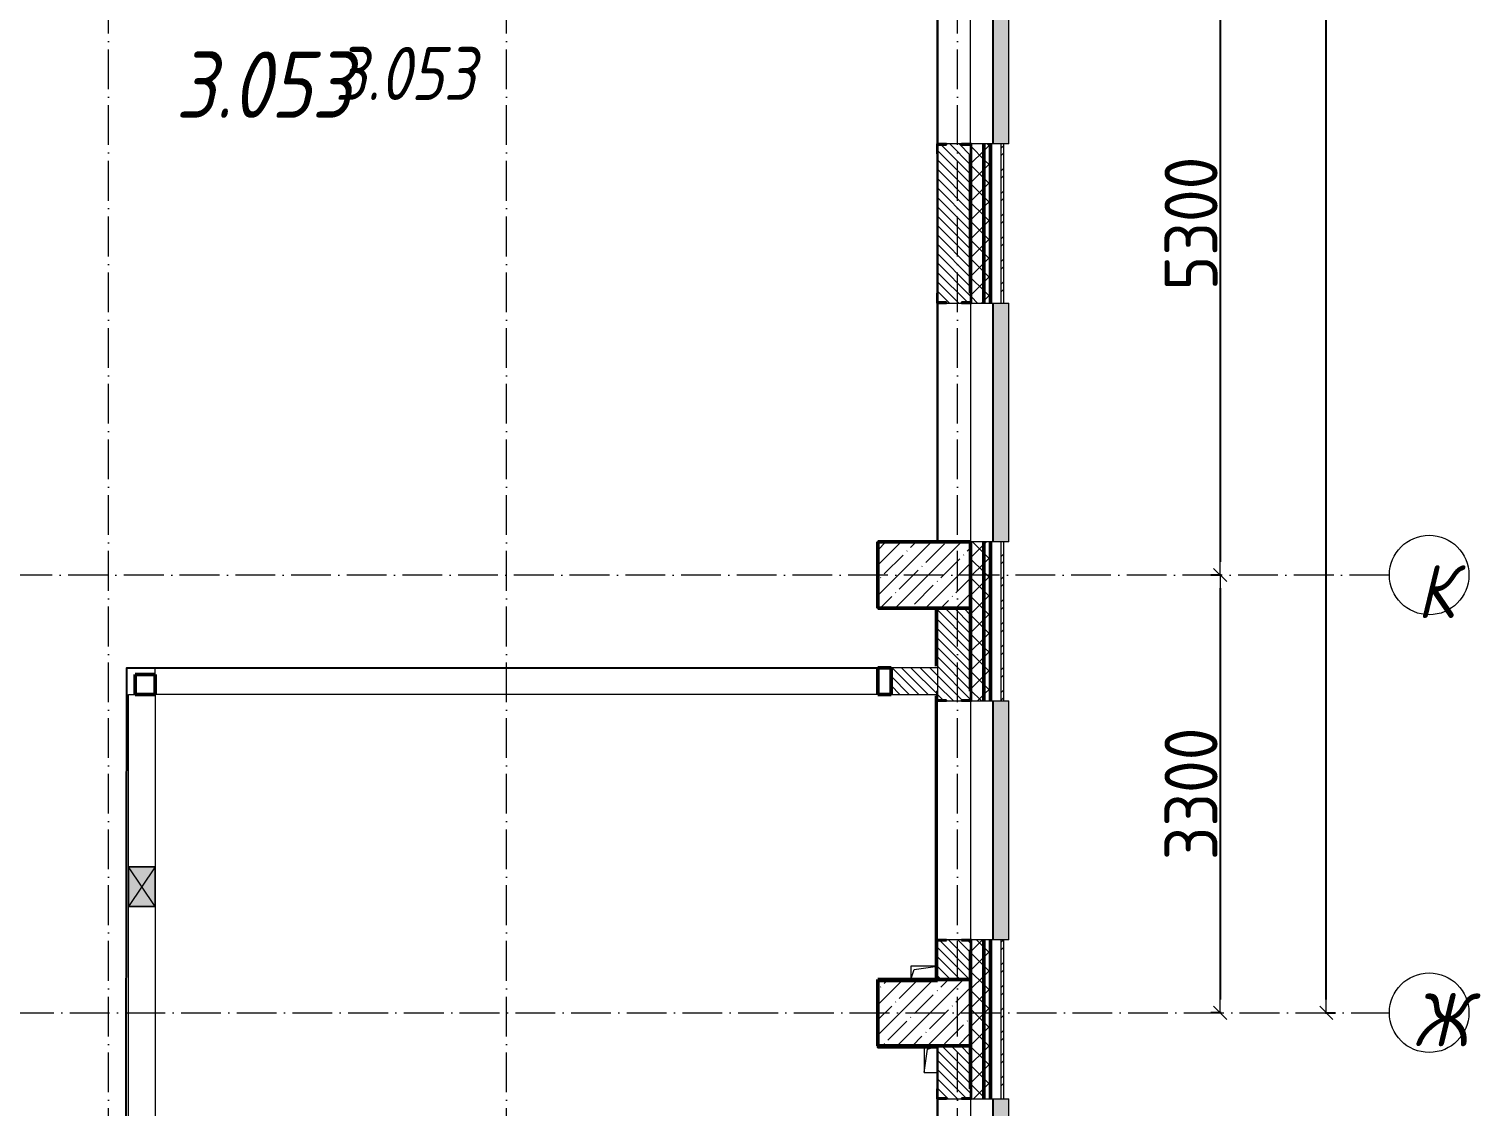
# Model space of a CAD drawing. Header units: millimetres. Extents: x -213536 to 1564669, y 70501 to 942238.
# Drawn here: x 709822 to 720770, y 299751 to 307879 of the extents above; entities that cross this region are included whole.
import ezdxf

# ---------------------------------------------------------------- set-up
doc = ezdxf.new("R2010")
doc.units = ezdxf.units.MM
doc.linetypes.add('50_200_ШТРИХ_1Т_ш5_п1_п1_', pattern=[700, 500, -100, 0, -100])
for name, color, linetype, lineweight in [('3) ЖБ 4м', 3, 'Continuous', 30), ('3.1) ЖБ окна 1.2 м', 102, 'Continuous', 30), ('A-____-____-DIMS', 7, 'Continuous', 9), ('A-DETL-GENF-OTLN', 7, 'Continuous', 9), ('A-GENM-____-MCUT', 7, 'Continuous', 25), ('A-GENM-____-OTLN', 7, 'Continuous', 9), ('A-GENM-____-OTLN-1', 7, 'Continuous', 25), ('A-GLAZ-____-OTLN', 7, 'Continuous', 9), ('A-WALL-____-MCUT-2', 7, 'Continuous', 50), ('A-WALL-____-MCUT-3', 7, 'Continuous', 9), ('A-WALL-____-OTLN', 7, 'Continuous', 9), ('A-WALL-____-PATT-1', 7, 'Continuous', 9), ('A-WALL-FNSH-MCUT-1', 7, 'Continuous', 9), ('I-WALL-____-OTLN', 7, 'Continuous', 9), ('S-COLS-____-MCUT', 7, 'Continuous', 50), ('S-COLS-____-OTLN', 7, 'Continuous', 9), ('S-GRID-____-IDEN', 7, 'Continuous', 9), ('S-GRID-____-OTLN-1', 7, '50_200_ШТРИХ_1Т_ш5_п1_п1_', 9), ('Марки помещений', 7, 'Continuous', 9)]:
    doc.layers.add(name, color=color, linetype=linetype, lineweight=lineweight)
doc.layers.add('A-GLAZ-____-OTLN-1', color=7, linetype='Continuous', lineweight=9, true_color=0xc0c0c0)
doc.styles.add('ISOCPEUR_I', font='isocpeui.ttf', dxfattribs={"width": 0.9, "height": 2.5})
doc.styles.add('ISOCPEUR_I_2', font='isocpeui.ttf', dxfattribs={"width": 0.85, "height": 2.3})
doc.styles.add('СПДС', font='isocpeur.ttf', dxfattribs={"width": 0.9})
doc.dimstyles.new('Размера А3', dxfattribs={"dimtxt": 200, "dimasz": 100, "dimexe": 70, "dimexo": 100, "dimgap": 20, "dimtad": 1, "dimdec": 0, "dimrnd": 10, "dimzin": 0, "dimdsep": 46, "dimtxsty": 'СПДС', "dimblk": 'ARROWHEAD_6', "dimcen": 1, "dimclrd": 256, "dimclre": 256, "dimclrt": 256, "dimazin": 0, "dimtfac": 1, "dimtdec": 0, "dimtmove": 2, "dimatfit": 3, "dimfxl": 1, "dimtolj": 1, "dimtzin": 0, "dimarcsym": 0})
pattern_1 = [(45, (693371.93, 286281.11), (-70.71068, 70.71068), []), (135, (693371.93, 286281.11), (-70.71068, -70.71068), [])]
pattern_2 = [(135, (693371.93, 286281.11), (-35.35534, -35.35534), [])]

# ---------------------------------------------------------------- blocks, each defined once
blk = doc.blocks.new('BSC_Колонна _Прямоугольная - 500х700-V125-АР1_План отверстий 3 этажа в осях 1-64_А-ГГ')
at = {"layer": 'S-COLS-____-OTLN'}
h = blk.add_hatch(dxfattribs=at)
h.set_pattern_fill('FP_148', color=256, style=0, pattern_type=2)
h.set_pattern_definition([(315, (-17481.04, 23200), (114.04925, 114.04925), []), (315, (-17481.04, 23085.95), (114.04925, 114.04925), [201.613, -40.323, 3.353, -36.97])])
h.paths.add_polyline_path([(-250, 350), (-250, -350), (250, -350), (250, 350)], flags=0)
at = {"layer": 'S-COLS-____-MCUT'}
for p, q in [((250, 350), (-250, 350)), ((-250, 350), (-250, -350)), ((250, -350), (250, 350)), ((-250, -350), (250, -350))]:
    blk.add_line(p, q, dxfattribs=at)
blk = doc.blocks.new('BSC_Колонна _Прямоугольная - 500х700-V130-АР1_План отверстий 3 этажа в осях 1-64_А-ГГ')
at = {"layer": 'S-COLS-____-OTLN'}
h = blk.add_hatch(dxfattribs=at)
h.set_pattern_fill('FP_153', color=256, style=0, pattern_type=2)
h.set_pattern_definition([(315, (-14181.04, 23200), (114.04925, 114.04925), []), (315, (-14181.04, 23085.95), (114.04925, 114.04925), [201.613, -40.323, 3.353, -36.97])])
h.paths.add_polyline_path([(-250, 350), (-250, -350), (250, -350), (250, 350)], flags=0)
at = {"layer": 'S-COLS-____-MCUT'}
for p, q in [((250, 350), (-250, 350)), ((-250, 350), (-250, -350)), ((250, -350), (250, 350)), ((-250, -350), (250, -350))]:
    blk.add_line(p, q, dxfattribs=at)
blk = doc.blocks.new('Отлив_СКБ - Отлив витража_120_НВФ-31885687-АР1_План отверстий 3 этажа в осях 1-64_А-ГГ')
at = {"layer": 'A-GLAZ-____-OTLN-1'}
for points in [[(0, 0), (0, -2), (1800, -2), (1800, 0), (534, 0)], [(0, -2), (0, -120), (1800, -120), (1800, -2), (534, -2)]]:
    blk.add_hatch(color=256, dxfattribs=at).paths.add_polyline_path(points, flags=0)
at = {"layer": 'A-GLAZ-____-OTLN'}
for p, q in [((0, 0), (1800, 0)), ((1800, -2), (0, -2)), ((0, -120), (0, -83)), ((1800, -83), (1800, -120)), ((0, -120), (1800, -120))]:
    blk.add_line(p, q, dxfattribs=at)
blk = doc.blocks.new('Фахверк_СКБ_Уголок - 250_2700-27497298-АР1_План отверстий 3 этажа в осях 1-64_А-ГГ')
at = {"layer": 'A-GENM-____-MCUT'}
for p, q in [((200, 181), (125, 181)), ((125, 181), (125, 106)), ((131, 106), (131, 175)), ((131, 175), (200, 175)), ((200, 175), (200, 181)), ((125, 106), (131, 106)), ((131, -6), (125, -6)), ((125, -6), (125, -81)), ((125, -81), (200, -81)), ((131, -75), (131, -6)), ((200, -75), (131, -75)), ((200, -81), (200, -75))]:
    blk.add_line(p, q, dxfattribs=at)
blk = doc.blocks.new('AR_Отверстие прямоугольное _в плите_ - AR_Отверстие прямоугольное _в плите_-30510803-АР1_План отверстий 3 этажа в осях 1-64_А-ГГ')
at = {"layer": 'A-GENM-____-OTLN'}
for p, q in [((-50, 100), (-50, -100)), ((-50, -100), (-25, 75)), ((-25, 75), (50, 100)), ((-50, -100), (50, -100))]:
    blk.add_line(p, q, dxfattribs=at)
blk = doc.blocks.new('AR_Отверстие прямоугольное _в плите_ - AR_Отверстие прямоугольное _в плите_-30510907-АР1_План отверстий 3 этажа в осях 1-64_А-ГГ')
at = {"layer": 'A-GENM-____-OTLN'}
for p, q in [((100, 50), (-100, 50)), ((-100, 50), (-100, -50)), ((-100, -50), (-75, 25)), ((-75, 25), (100, 50))]:
    blk.add_line(p, q, dxfattribs=at)
blk = doc.blocks.new('BSC_Колонна _Прямоугольная1 - 150х150 _металл_-35283274-АР1_План отверстий 3 этажа в осях 1-64_А-ГГ')
at = {"layer": 'S-COLS-____-MCUT'}
for p, q in [((75, 75), (-75, 75)), ((-75, 75), (-75, -75)), ((75, -75), (75, 75)), ((-75, -75), (75, -75))]:
    blk.add_line(p, q, dxfattribs=at)
blk = doc.blocks.new('BSC_Колонна _Прямоугольная1 - 200х100 _металл_-35191367-АР1_План отверстий 3 этажа в осях 1-64_А-ГГ')
at = {"layer": 'S-COLS-____-MCUT'}
for p, q in [((100, 50), (-100, 50)), ((-100, 50), (-100, -50)), ((100, -50), (100, 50)), ((-100, -50), (100, -50))]:
    blk.add_line(p, q, dxfattribs=at)
blk = doc.blocks.new('AR_Отверстие прямоугольное _в стене__БезПР - AR_Отверстие прямоугольное _в стене__БезПР-36899507-АР1_План отверстий 3 этажа в осях 1-64_А-ГГ')
at = {"layer": 'A-GLAZ-____-OTLN'}
blk.add_hatch(color=256, dxfattribs=at).paths.add_polyline_path([(150, -100), (150, 100), (-150, 100), (-150, -100)], flags=0)
at = {"layer": 'A-DETL-GENF-OTLN'}
for p, q in [((-150, -100), (-150, 100)), ((-150, 100), (150, 100)), ((150, 100), (-150, -100)), ((-150, 100), (150, -100)), ((150, 100), (-150, 100)), ((-150, 100), (-150, -100)), ((150, 100), (150, -100)), ((150, -100), (150, 100)), ((150, -100), (-150, -100)), ((-150, -100), (150, -100))]:
    blk.add_line(p, q, dxfattribs=at)
at = {"layer": 'A-GLAZ-____-OTLN'}
blk.add_line((150, 100), (-150, 100), dxfattribs=at)
blk = doc.blocks.new('Ось сетки - Круг_Ø6_00__ISO-2_5_0_9K_-25732049-АР1_План отверстий 3 этажа в осях 1-64_А-ГГ')
at = {"layer": 'S-GRID-____-IDEN'}
blk.add_circle((0, 0), 3, dxfattribs=at)
blk = doc.blocks.new('ARROWHEAD_6')
at = {"color": 0, "linetype": 'Continuous'}
for p, q in [((0, 0), (-1, 0)), ((-0.5, -0.5), (0.5, 0.5))]:
    blk.add_line(p, q, dxfattribs=at)
blk = doc.blocks.new('*D5446')
at = {"layer": 'A-____-____-DIMS', "lineweight": -2, "transparency": 16777216}
for p, q in [((718811, 309062), (718734, 309062)), ((718804, 308962), (718804, 303862)), ((718811, 303762), (718734, 303762))]:
    blk.add_line(p, q, dxfattribs=at)
at = {"layer": 'Defpoints', "color": 0, "lineweight": 30, "transparency": 16777216}
for p in [(718911, 309062), (718804, 303762), (718911, 303762)]:
    blk.add_point(p, dxfattribs=at)
at = {"layer": 'A-____-____-DIMS', "lineweight": -2, "transparency": 16777216, "xscale": 100, "yscale": 100, "zscale": 100}
for p, rotation in [((718804, 309062), 90), ((718804, 303762), 270)]:
    blk.add_blockref('ARROWHEAD_6', p, dxfattribs=dict(at, rotation=rotation))
at = {"layer": 'A-____-____-DIMS', "transparency": 16777216, "insert": (718584, 306412), "char_height": 400, "attachment_point": 5, "rotation": 90, "style": 'СПДС'}
blk.add_mtext('\\A1;5300', dxfattribs=at)
blk = doc.blocks.new('*D5447')
at = {"layer": 'A-____-____-DIMS', "lineweight": -2, "transparency": 16777216}
for p, q in [((718811, 303762), (718734, 303762)), ((718804, 303662), (718804, 300562)), ((718811, 300462), (718734, 300462))]:
    blk.add_line(p, q, dxfattribs=at)
at = {"layer": 'Defpoints', "color": 0, "lineweight": 30, "transparency": 16777216}
for p in [(718911, 303762), (718804, 300462), (718911, 300462)]:
    blk.add_point(p, dxfattribs=at)
at = {"layer": 'A-____-____-DIMS', "lineweight": -2, "transparency": 16777216, "xscale": 100, "yscale": 100, "zscale": 100}
for p, rotation in [((718804, 303762), 90), ((718804, 300462), 270)]:
    blk.add_blockref('ARROWHEAD_6', p, dxfattribs=dict(at, rotation=rotation))
at = {"layer": 'A-____-____-DIMS', "transparency": 16777216, "insert": (718584, 302112), "char_height": 400, "attachment_point": 5, "rotation": 90, "style": 'СПДС'}
blk.add_mtext('\\A1;3300', dxfattribs=at)
blk = doc.blocks.new('*D5448')
at = {"layer": 'A-____-____-DIMS', "lineweight": -2, "transparency": 16777216}
for p, q in [((719598, 333912), (719674, 333912)), ((719604, 300562), (719604, 333812)), ((719598, 300462), (719674, 300462))]:
    blk.add_line(p, q, dxfattribs=at)
at = {"layer": 'Defpoints', "color": 0, "lineweight": 30, "transparency": 16777216}
for p in [(719498, 333912), (719604, 333912), (719498, 300462)]:
    blk.add_point(p, dxfattribs=at)
at = {"layer": 'A-____-____-DIMS', "lineweight": -2, "transparency": 16777216, "xscale": 100, "yscale": 100, "zscale": 100}
for p, rotation in [((719604, 333912), 90), ((719604, 300462), 270)]:
    blk.add_blockref('ARROWHEAD_6', p, dxfattribs=dict(at, rotation=rotation))
at = {"layer": 'A-____-____-DIMS', "transparency": 16777216, "insert": (719384, 317187), "char_height": 400, "attachment_point": 5, "rotation": 90, "style": 'СПДС'}
blk.add_mtext('\\A1;33450', dxfattribs=at)

msp = doc.modelspace()

# ---------------------------------------------------------------- hatches: boundary and pattern name
at = {"layer": 'A-WALL-____-PATT-1'}
h = msp.add_hatch(dxfattribs=at)
h.set_pattern_fill('FP_1', color=256, style=0, pattern_type=2)
h.set_pattern_definition(pattern_1)
h.paths.add_polyline_path([(717021.9, 295812.2), (717021.9, 298012.2), (716927.9, 298012.2), (716927.9, 297937.2), (716921.9, 297937.2), (716921.9, 295812.2)], flags=0)
h.paths.add_polyline_path([(717021.9, 299812.2), (717021.9, 301012.2), (716927.9, 301012.2), (716927.9, 300937.2), (716921.9, 300937.2), (716921.9, 299887.2), (716927.9, 299887.2), (716927.9, 299812.2)], flags=0)
h.paths.add_polyline_path([(717021.9, 302812.2), (717021.9, 304012.2), (716921.9, 304012.2), (716921.9, 302887.2), (716927.9, 302887.2), (716927.9, 302812.2)], flags=0)
h.paths.add_polyline_path([(717021.9, 305812.2), (717021.9, 307012.2), (716927.9, 307012.2), (716927.9, 306937.2), (716921.9, 306937.2), (716921.9, 305887.2), (716927.9, 305887.2), (716927.9, 305812.2)], flags=0)
h.paths.add_polyline_path([(716921.9, 308812.2), (717021.9, 308812.2), (717021.9, 310012.2), (716927.9, 310012.2), (716927.9, 309937.2), (716921.9, 309937.2), (716921.9, 309312.2)], flags=0)
h.paths.add_polyline_path([(716927.9, 311812.2), (717021.9, 311812.2), (717021.9, 313012.2), (716921.9, 313012.2), (716921.9, 311887.2), (716927.9, 311887.2), (716927.9, 311818.2)], flags=0)
h.paths.add_polyline_path([(716927.9, 314812.2), (717021.9, 314812.2), (717021.9, 316012.2), (716927.9, 316012.2), (716927.9, 315937.2), (716921.9, 315937.2), (716921.9, 314887.2), (716927.9, 314887.2), (716927.9, 314818.2)], flags=0)
h.paths.add_polyline_path([(716927.9, 317812.2), (717021.9, 317812.2), (717021.9, 319012.2), (716921.9, 319012.2), (716921.9, 317887.2), (716927.9, 317887.2), (716927.9, 317818.2)], flags=0)
h.paths.add_polyline_path([(717021.9, 320812.2), (717021.9, 322012.2), (716927.9, 322012.2), (716927.9, 321937.2), (716921.9, 321937.2), (716921.9, 320887.2), (716927.9, 320887.2), (716927.9, 320812.2)], flags=0)
h.paths.add_polyline_path([(716927.9, 323812.2), (717021.9, 323812.2), (717021.9, 325012.2), (716921.9, 325012.2), (716921.9, 323887.2), (716927.9, 323887.2), (716927.9, 323818.2)], flags=0)
h.paths.add_polyline_path([(717021.9, 326812.2), (717021.9, 328062.2), (716927.9, 328062.2), (716927.9, 327987.2), (716921.9, 327987.2), (716921.9, 326887.2), (716927.9, 326887.2), (716927.9, 326812.2)], flags=0)
h.paths.add_polyline_path([(717021.9, 329862.2), (717021.9, 334012.2), (716921.9, 334012.2), (716921.9, 329862.2)], flags=0)
h = msp.add_hatch(dxfattribs=at)
h.set_pattern_fill('FP_1', color=256, style=0, pattern_type=2)
h.set_pattern_definition(pattern_1)
h.paths.add_polyline_path([(717071.9, 295812.2), (717071.9, 298012.2), (717021.9, 298012.2), (717021.9, 295812.2)], flags=0)
h.paths.add_polyline_path([(717071.9, 299812.2), (717071.9, 301012.2), (717021.9, 301012.2), (717021.9, 299812.2)], flags=0)
h.paths.add_polyline_path([(717071.9, 302812.2), (717071.9, 304012.2), (717021.9, 304012.2), (717021.9, 302812.2)], flags=0)
h.paths.add_polyline_path([(717071.9, 305812.2), (717071.9, 307012.2), (717021.9, 307012.2), (717021.9, 305812.2)], flags=0)
h.paths.add_polyline_path([(717071.9, 308812.2), (717071.9, 310012.2), (717021.9, 310012.2), (717021.9, 308812.2)], flags=0)
h.paths.add_polyline_path([(717021.9, 311812.2), (717071.9, 311812.2), (717071.9, 313012.2), (717021.9, 313012.2), (717021.9, 312816.1)], flags=0)
h.paths.add_polyline_path([(717021.9, 314812.2), (717071.9, 314812.2), (717071.9, 316012.2), (717021.9, 316012.2)], flags=0)
h.paths.add_polyline_path([(717071.9, 317812.2), (717071.9, 319012.2), (717021.9, 319012.2), (717021.9, 317812.2)], flags=0)
h.paths.add_polyline_path([(717021.9, 320812.2), (717071.9, 320812.2), (717071.9, 322012.2), (717021.9, 322012.2), (717021.9, 321416.4)], flags=0)
h.paths.add_polyline_path([(717021.9, 323812.2), (717071.9, 323812.2), (717071.9, 325012.2), (717021.9, 325012.2), (717021.9, 324856.5)], flags=0)
h.paths.add_polyline_path([(717071.9, 326812.2), (717071.9, 328062.2), (717021.9, 328062.2), (717021.9, 326812.2)], flags=0)
h.paths.add_polyline_path([(717071.9, 329862.2), (717071.9, 334012.2), (717021.9, 334012.2), (717021.9, 329862.2)], flags=0)
h = msp.add_hatch(dxfattribs=at)
h.set_pattern_fill('FP_3', color=256, style=0, pattern_type=2)
h.set_pattern_definition([(45, (693371.93, 286281.11), (-85.5366, 85.5366), []), (45, (693428.95, 286281.11), (-85.5366, 85.5366), [])])
h.paths.add_polyline_path([(717151.9, 296002.2), (717171.9, 296002.2), (717171.9, 298012.2), (717151.9, 298012.2), (717151.9, 296045.5)], flags=0)
h.paths.add_polyline_path([(717171.9, 299812.2), (717171.9, 301012.2), (717151.9, 301012.2), (717151.9, 299812.2)], flags=0)
h.paths.add_polyline_path([(717171.9, 302812.2), (717171.9, 304012.2), (717151.9, 304012.2), (717151.9, 302812.2)], flags=0)
h.paths.add_polyline_path([(717171.9, 305812.2), (717171.9, 307012.2), (717151.9, 307012.2), (717151.9, 305812.2)], flags=0)
h.paths.add_polyline_path([(717151.9, 308812.2), (717171.9, 308812.2), (717171.9, 310012.2), (717151.9, 310012.2)], flags=0)
h.paths.add_polyline_path([(717171.9, 311812.2), (717171.9, 313012.2), (717151.9, 313012.2), (717151.9, 311812.2)], flags=0)
h.paths.add_polyline_path([(717171.9, 314812.2), (717171.9, 316012.2), (717151.9, 316012.2), (717151.9, 314812.2)], flags=0)
h.paths.add_polyline_path([(717151.9, 317812.2), (717171.9, 317812.2), (717171.9, 319012.2), (717151.9, 319012.2), (717151.9, 317976.3)], flags=0)
h.paths.add_polyline_path([(717171.9, 320812.2), (717171.9, 322012.2), (717151.9, 322012.2), (717151.9, 320812.2)], flags=0)
h.paths.add_polyline_path([(717171.9, 323812.2), (717171.9, 325012.2), (717151.9, 325012.2), (717151.9, 323812.2)], flags=0)
h.paths.add_polyline_path([(717151.9, 326812.2), (717171.9, 326812.2), (717171.9, 327832.2), (717151.9, 327832.2), (717151.9, 327436.6)], flags=0)
h = msp.add_hatch(dxfattribs=at)
h.set_pattern_fill('FP_6', color=256, style=0, pattern_type=2)
h.set_pattern_definition(pattern_2)
h.paths.add_polyline_path([(716852.9, 305812.2), (716852.9, 305818.2), (716921.9, 305818.2), (716921.9, 307006.2), (716852.9, 307006.2), (716852.9, 307012.2), (716740.9, 307012.2), (716740.9, 307006.2), (716671.9, 307006.2), (716671.9, 305818.2), (716740.9, 305818.2), (716740.9, 305812.2)], flags=0)
h = msp.add_hatch(dxfattribs=at)
h.set_pattern_fill('FP_6', color=256, style=0, pattern_type=2)
h.set_pattern_definition(pattern_2)
h.paths.add_polyline_path([(716671.9, 300712.2), (716921.9, 300712.2), (716921.9, 301006.2), (716852.9, 301006.2), (716852.9, 301012.2), (716740.9, 301012.2), (716740.9, 301006.2), (716671.9, 301006.2), (716671.9, 300775.7)], flags=0)
h.paths.add_polyline_path([(716852.9, 302812.2), (716852.9, 302818.2), (716921.9, 302818.2), (716921.9, 303512.2), (716671.9, 303512.2), (716671.9, 302818.2), (716740.9, 302818.2), (716740.9, 302812.2)], flags=0)
h = msp.add_hatch(dxfattribs=at)
h.set_pattern_fill('FP_6', color=256, style=0, pattern_type=2)
h.set_pattern_definition(pattern_2)
h.paths.add_polyline_path([(716321.9, 302862.2), (716665.9, 302862.2), (716665.9, 302887.2), (716671.9, 302887.2), (716671.9, 303062.2), (716321.9, 303062.2)], flags=0)
h = msp.add_hatch(dxfattribs=at)
h.set_pattern_fill('FP_6', color=256, style=0, pattern_type=2)
h.set_pattern_definition(pattern_2)
h.paths.add_polyline_path([(716777.2, 296312.2), (716921.9, 296312.2), (716921.9, 298006.2), (716852.9, 298006.2), (716852.9, 298012.2), (716740.9, 298012.2), (716740.9, 298006.2), (716671.9, 298006.2), (716671.9, 296312.2)], flags=0)
h.paths.add_polyline_path([(716852.9, 299812.2), (716852.9, 299818.2), (716921.9, 299818.2), (716921.9, 300212.2), (716671.9, 300212.2), (716671.9, 299818.2), (716740.9, 299818.2), (716740.9, 299812.2)], flags=0)

# ---------------------------------------------------------------- linework, layer by layer
msp.add_lwpolyline([(710552.9, 298388.2), (710559.9, 303062.2), (716321.9, 303062.2)])
at = {"layer": '3) ЖБ 4м'}
for points in [[(716671.9, 304012.2), (716221.9, 304012.2), (716221.9, 303512.2), (716671.9, 303512.2)], [(716671.9, 300700.2), (716221.9, 300700.2), (716221.9, 300200.2), (716671.9, 300200.2)]]:
    msp.add_lwpolyline(points, dxfattribs=at)
at = {"layer": '3.1) ЖБ окна 1.2 м'}
for points in [[(716671.9, 304012.2), (716671.9, 308812.2)], [(716659.9, 303074.2), (716659.9, 303500.2)], [(716659.9, 300724.2), (716659.9, 302850.2)], [(716671.9, 296312.2), (716671.9, 300200.2)]]:
    msp.add_lwpolyline(points, dxfattribs=at)
at = {"layer": 'A-WALL-____-MCUT-2'}
for p, q in [((717021.9, 305812.2), (717021.9, 307012.2)), ((717071.9, 305812.2), (717071.9, 307012.2)), ((716921.9, 306937.2), (716921.9, 305887.2)), ((717021.9, 302812.2), (717021.9, 304012.2)), ((717071.9, 302812.2), (717071.9, 304012.2)), ((716921.9, 303512.2), (716921.9, 302887.2)), ((717021.9, 299812.2), (717021.9, 301012.2)), ((717071.9, 299812.2), (717071.9, 301012.2)), ((716921.9, 300937.2), (716921.9, 300712.2)), ((716921.9, 300212.2), (716921.9, 299887.2))]:
    msp.add_line(p, q, dxfattribs=at)
at = {"layer": 'A-WALL-____-MCUT-3'}
for p, q in [((716852.9, 307012.2), (716740.9, 307012.2)), ((717151.9, 307012.2), (716927.9, 307012.2)), ((717151.9, 305812.2), (717151.9, 307012.2)), ((716671.9, 306937.2), (716671.9, 305887.2)), ((716740.9, 305812.2), (716852.9, 305812.2)), ((716927.9, 305812.2), (717151.9, 305812.2)), ((717151.9, 304012.2), (716921.9, 304012.2)), ((717151.9, 302812.2), (717151.9, 304012.2)), ((716671.9, 303512.2), (716671.9, 302887.2)), ((716671.9, 303062.2), (716321.9, 303062.2)), ((716321.9, 302862.2), (716665.9, 302862.2)), ((716740.9, 302812.2), (716852.9, 302812.2)), ((716927.9, 302812.2), (717151.9, 302812.2)), ((716852.9, 301012.2), (716740.9, 301012.2)), ((717151.9, 301012.2), (716927.9, 301012.2)), ((717151.9, 299812.2), (717151.9, 301012.2)), ((716671.9, 300937.2), (716671.9, 300712.2)), ((716671.9, 300212.2), (716671.9, 299887.2)), ((716740.9, 299812.2), (716852.9, 299812.2)), ((716927.9, 299812.2), (717151.9, 299812.2))]:
    msp.add_line(p, q, dxfattribs=at)
at = {"layer": 'A-WALL-____-OTLN'}
for p, q in [((716671.9, 307012.2), (716671.9, 308812.2)), ((716921.9, 307012.2), (716921.9, 308812.2)), ((716671.9, 304012.2), (716671.9, 305812.2)), ((716921.9, 305812.2), (716921.9, 304012.2)), ((716671.9, 301012.2), (716671.9, 302812.2)), ((716921.9, 302812.2), (716921.9, 301012.2)), ((716921.9, 301012.2), (716921.9, 301012.2)), ((716671.9, 298012.2), (716671.9, 299812.2)), ((716921.9, 299812.2), (716921.9, 298012.2))]:
    msp.add_line(p, q, dxfattribs=at)
at = {"layer": 'A-WALL-FNSH-MCUT-1'}
for p, q in [((717171.9, 307012.2), (717151.9, 307012.2)), ((717171.9, 305812.2), (717171.9, 307012.2)), ((717151.9, 305812.2), (717171.9, 305812.2)), ((717171.9, 304012.2), (717151.9, 304012.2)), ((717171.9, 302812.2), (717171.9, 304012.2)), ((717151.9, 302812.2), (717171.9, 302812.2)), ((717171.9, 301012.2), (717151.9, 301012.2)), ((717171.9, 299812.2), (717171.9, 301012.2)), ((717151.9, 299812.2), (717171.9, 299812.2))]:
    msp.add_line(p, q, dxfattribs=at)
at = {"layer": 'I-WALL-____-OTLN'}
for p, q in [((710771.9, 303012.2), (710771.9, 303062.2)), ((710771.9, 303062.2), (716221.9, 303062.2)), ((710571.9, 301562.2), (710571.9, 302862.2)), ((710571.9, 302862.2), (710621.9, 302862.2)), ((716221.9, 302862.2), (710771.9, 302862.2)), ((710771.9, 302862.2), (710771.9, 301562.2)), ((710571.9, 298162.2), (710571.9, 301262.2)), ((710771.9, 301262.2), (710771.9, 298162.2))]:
    msp.add_line(p, q, dxfattribs=at)
at = {"layer": 'S-GRID-____-OTLN-1', "color": 251, "ltscale": 0.6, "true_color": 0x636466}
for p, q in [((710421.9, 281798.5), (710421.9, 336162.1)), ((713421.9, 281798.5), (713421.9, 336162.1)), ((716821.9, 281798.5), (716821.9, 336162.1)), ((720079.7, 303762.2), (688703.2, 303762.2)), ((688703.2, 300462.2), (720079.7, 300462.2))]:
    msp.add_line(p, q, dxfattribs=at)

# ---------------------------------------------------------------- block references
at = {"layer": 'A-GENM-____-OTLN'}
for name, p in [('AR_Отверстие прямоугольное _в плите_ - AR_Отверстие прямоугольное _в плите_-30510907-АР1_План отверстий 3 этажа в осях 1-64_А-ГГ', (716571.9, 300762.2)), ('AR_Отверстие прямоугольное _в плите_ - AR_Отверстие прямоугольное _в плите_-30510803-АР1_План отверстий 3 этажа в осях 1-64_А-ГГ', (716621.9, 300112.2))]:
    msp.add_blockref(name, p, dxfattribs=at)
at = {"layer": 'A-GENM-____-OTLN-1'}
for p, rotation in [((716746.9, 307137.2), 269.9999999999999), ((716846.9, 305687.2), 89.99999999999991), ((716846.9, 302687.2), 89.99999999999991), ((716746.9, 301137.2), 269.9999999999999), ((716846.9, 299687.2), 89.99999999999991)]:
    msp.add_blockref('Фахверк_СКБ_Уголок - 250_2700-27497298-АР1_План отверстий 3 этажа в осях 1-64_А-ГГ', p, dxfattribs=dict(at, rotation=rotation))
at = {"layer": 'A-GLAZ-____-OTLN'}
for name, p, rotation in [('Отлив_СКБ - Отлив витража_120_НВФ-31885687-АР1_План отверстий 3 этажа в осях 1-64_А-ГГ', (717088.9, 307012.2), 89.99999999999932), ('Отлив_СКБ - Отлив витража_120_НВФ-31885687-АР1_План отверстий 3 этажа в осях 1-64_А-ГГ', (717088.9, 304012.2), 89.99999999999932), ('Отлив_СКБ - Отлив витража_120_НВФ-31885687-АР1_План отверстий 3 этажа в осях 1-64_А-ГГ', (717088.9, 301012.2), 89.99999999999932), ('AR_Отверстие прямоугольное _в стене__БезПР - AR_Отверстие прямоугольное _в стене__БезПР-36899507-АР1_План отверстий 3 этажа в осях 1-64_А-ГГ', (710671.9, 301412.2), 269.9999999999999), ('Отлив_СКБ - Отлив витража_120_НВФ-31885687-АР1_План отверстий 3 этажа в осях 1-64_А-ГГ', (717088.9, 298012.2), 89.99999999999932)]:
    msp.add_blockref(name, p, dxfattribs=dict(at, rotation=rotation))
at = {"layer": 'S-COLS-____-OTLN'}
for name, p, rotation in [('BSC_Колонна _Прямоугольная - 500х700-V125-АР1_План отверстий 3 этажа в осях 1-64_А-ГГ', (716571.9, 303762.2), 89.9999999999999), ('BSC_Колонна _Прямоугольная1 - 200х100 _металл_-35191367-АР1_План отверстий 3 этажа в осях 1-64_А-ГГ', (716271.9, 302962.2), 270.0000000000001), ('BSC_Колонна _Прямоугольная1 - 150х150 _металл_-35283274-АР1_План отверстий 3 этажа в осях 1-64_А-ГГ', (710696.9, 302937.2), 270.0000000000001), ('BSC_Колонна _Прямоугольная - 500х700-V130-АР1_План отверстий 3 этажа в осях 1-64_А-ГГ', (716571.9, 300462.2), 89.9999999999999)]:
    msp.add_blockref(name, p, dxfattribs=dict(at, rotation=rotation))
at = {"layer": 'S-GRID-____-IDEN', "xscale": 99.99999999999993, "yscale": 99.99999999999993, "zscale": 99.99999999999993}
for p, rotation in [((720379.7, 303762.2), 89.9999999999998), ((720379.7, 300462.2), 269.9999999999996)]:
    msp.add_blockref('Ось сетки - Круг_Ø6_00__ISO-2_5_0_9K_-25732049-АР1_План отверстий 3 этажа в осях 1-64_А-ГГ', p, dxfattribs=dict(at, rotation=rotation))

# ---------------------------------------------------------------- texts
at = {"layer": 'S-GRID-____-IDEN', "char_height": 400, "attachment_point": 1, "style": 'ISOCPEUR_I'}
for s, insert, width in [('\\fISOCPEUR|b0|i1|c204|p34|;\\W.9;К', (720286.8, 303838.2), 223.671), ('\\fISOCPEUR|b0|i1|c204|p34|;\\W.9;Ж', (720257.8, 300608.8), 281.392)]:
    msp.add_mtext(s, dxfattribs=dict(at, insert=insert, width=width))
at = {"layer": 'Марки помещений', "insert": (710927.2, 307709.2), "char_height": 500, "width": 785.654, "attachment_point": 1, "style": 'ISOCPEUR_I_2'}
msp.add_mtext('3.053', dxfattribs=at)
at = {"layer": 'Марки помещений', "color": 114, "true_color": 0x139b48, "insert": (712126.8, 307743.8), "char_height": 400, "width": 785.654, "attachment_point": 1, "style": 'ISOCPEUR_I_2'}
msp.add_mtext('3.053', dxfattribs=at)

# ---------------------------------------------------------------- dimensions: what is measured, and where the dimension line sits
at = {"layer": 'A-____-____-DIMS'}
for base, p1, p2, picture, middle in [((719604.5, 333912.2), (719498.4, 300462.2), (719498.4, 333912.2), '*D5448', (719384.5, 317187.2)), ((718804.5, 303762.2), (718910.5, 309062.2), (718910.5, 303762.2), '*D5446', (718584.5, 306412.2)), ((718804.5, 300462.2), (718910.5, 303762.2), (718910.5, 300462.2), '*D5447', (718584.5, 302112.2))]:
    dim = msp.add_linear_dim(base=base, p1=p1, p2=p2, angle=90, dimstyle='Размера А3', override={"dimtxt": 400}, dxfattribs=at)
    dim.commit()
    dim.dimension.update_dxf_attribs({"geometry": picture, "text_midpoint": middle})

doc.saveas('drawing.dxf')
